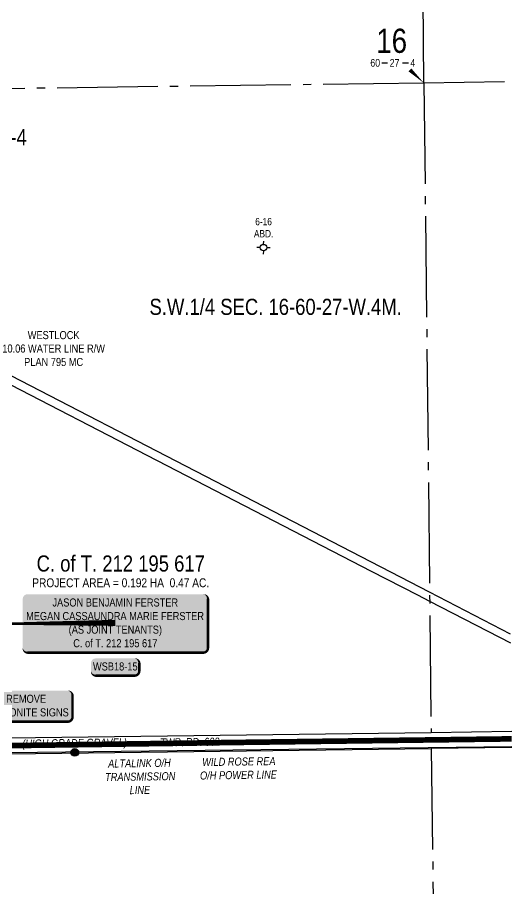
# Model space of a CAD drawing. Extents: x 57693 to 70573, y 5994359 to 6008381.
# Drawn here: x 65492 to 66109, y 6001586 to 6002665 of the extents above; entities that cross this region are included whole.
import ezdxf
from ezdxf.enums import TextEntityAlignment as Align

# ---------------------------------------------------------------- set-up
doc = ezdxf.new("R2010")
doc.units = 0
doc.header["$LTSCALE"] = 5
doc.header["$PDSIZE"] = -3
doc.linetypes.add('foc-QUARTERLINE', pattern=[33, 25, -3, 2, -3])
doc.layers.get('Defpoints').update_dxf_attribs({"color": 9})
for name, color, linetype in [('10', 1, 'Continuous'), ('9', 3, 'Continuous'), ('AS-OWNER', 7, 'Continuous'), ('AS-POWER', 104, 'foc-POWER'), ('AS-POWER-EXISTING-PP', 72, 'Continuous'), ('AS-POWER-T', 104, 'Continuous'), ('AS-ROADS', 254, 'Continuous'), ('C-SYMBOL', 7, 'Continuous'), ('F-RW', 190, 'Continuous'), ('F-WS-S', 8, 'Continuous'), ('L-AREAREQUIRED', 7, 'Continuous'), ('L-QSEC', 8, 'foc-QUARTERLINE'), ('L-ROAD-T', 7, 'Continuous'), ('L-SEC', 7, 'Continuous'), ('L-SECLBL', 7, 'Continuous'), ('P-APEX RECON PAY ITEMS', 240, 'Continuous'), ('P-APEX RECON-LINE LIST', 240, 'Continuous')]:
    doc.layers.add(name, color=color, linetype=linetype)
doc.layers.add('F-RW-T', color=190, linetype='Continuous', lineweight=9)
doc.layers.add('T-TEXT', color=48, linetype='Continuous', lineweight=18)
doc.styles.add('100L', font='ARIALN.TTF', dxfattribs={"height": 11})
doc.styles.add('175L', font='ARIALN.TTF', dxfattribs={"height": 10})
doc.styles.add('80', font='ARIALN.TTF', dxfattribs={"height": 10})
doc.styles.add('80CG', font='ARIALN.TTF', dxfattribs={"height": 10})
doc.styles.add('80L', font='ARIALN.TTF', dxfattribs={"height": 10})
doc.styles.add('80LS', font='ARIALNI.TTF', dxfattribs={"height": 10})
doc.styles.add('foc-LtypeFont', font='ARIALN.TTF', dxfattribs={"height": 7.35})
doc.styles.add('SIMPLEX', font='ARIALN.TTF')
doc.linetypes.add('foc-POWER', pattern='A,6,-1,["P",foc-LtypeFont,S=0.2,R=0,X=-0.625,Y=-0.75],-1.24,4', length=12.24)
doc.dimstyles.new('Compass 5 000', dxfattribs={"dimscale": 5, "dimtxt": 9, "dimasz": 2, "dimexe": 0.2, "dimexo": 0.0625, "dimgap": 0.5, "dimtad": 0, "dimtih": 1, "dimtoh": 1, "dimzin": 0, "dimdsep": 46, "dimtxsty": '80CG', "dimcen": 0.1, "dimse1": 1, "dimse2": 1, "dimclrd": 256, "dimclrt": 256, "dimaunit": 1, "dimadec": 4, "dimazin": 0, "dimtfac": 0.06, "dimtofl": 0, "dimtmove": 0, "dimatfit": 1, "dimfxl": 0.2, "dimtolj": 1, "dimtzin": 0, "dimlwd": -1, "dimarcsym": 0})

# ---------------------------------------------------------------- blocks, each defined once
blk = doc.blocks.new('L-SECLBL')
at = {"layer": '9', "color": 7}
for p, q in [((-5.1, -27.8), (-12.3, -27.8)), ((20.7, -27.8), (13.5, -27.8))]:
    blk.add_line(p, q, dxfattribs=at)
at = {"layer": '10', "color": 2, "style": 'SIMPLEX'}
blk.add_attdef('SEC', text='', height=30, dxfattribs=at).set_placement((0, 0), align=Align.MIDDLE)
at = {"layer": '10', "color": 5, "style": '80L'}
blk.add_attdef('TWP', text='', height=9.5, dxfattribs=at).set_placement((-14.4, -27.4), align=Align.MIDDLE_RIGHT)
blk.add_attdef('RGE', text='', height=9.5, dxfattribs=at).set_placement((3.6, -27.4), align=Align.MIDDLE_CENTER)
blk.add_attdef('MER', text='', height=9.5, dxfattribs=at).set_placement((23.2, -27.4), align=Align.MIDDLE_LEFT)
blk = doc.blocks.new('*D479')
at = {"layer": 'Defpoints', "color": 0, "transparency": 16777216}
for p in [(65452.6, 6002237.2), (65453.5, 6002236.7), (65448.9, 6002227.8)]:
    blk.add_point(p, dxfattribs=at)
at = {"layer": 'F-RW-T', "transparency": 16777216}
for p, q in [((65457.2, 6002246.1), (65461.7, 6002255)), ((65461.7, 6002255), (65471.7, 6002255)), ((65443.4, 6002219.4), (65438.8, 6002210.5))]:
    blk.add_line(p, q, dxfattribs=at)
for points in [[(65455.7, 6002246.9), (65458.6, 6002245.4), (65452.6, 6002237.2)], [(65441.9, 6002220.2), (65444.8, 6002218.7), (65448, 6002228.3)]]:
    blk.add_solid(points, dxfattribs=at)
at = {"layer": 'F-RW-T', "transparency": 16777216, "insert": (65537.2, 6002255), "char_height": 10, "attachment_point": 5, "style": '80CG'}
blk.add_mtext('\\A1;WESTLOCK\\P10.06 WATER LINE R/W\\PPLAN 795 MC', dxfattribs=at)
blk = doc.blocks.new('GABD')
for p, q in [((-0.81, 0), (-1.62, 0)), ((0, 0.81), (0, 1.62)), ((1.62, 0), (0.81, 0)), ((0, -0.81), (0, -1.62))]:
    blk.add_line(p, q)
blk.add_circle((0, 0), 0.8)
blk = doc.blocks.new('*U508')
h = blk.add_hatch(color=59)
edge = h.paths.add_edge_path()
edge.add_line((-109, -37), (109, -37))
edge.add_arc((109, -31), 6, 270, 360)
edge.add_line((115, -31), (115, 29.5))
edge.add_arc((109, 29.5), 6, 0, 90)
edge.add_line((109, 35.5), (-109, 35.5))
edge.add_arc((-109, 29.5), 6, 90, 180)
edge.add_line((-115, 29.5), (-115, -31))
edge.add_arc((-109, -31), 6, 180, 270)
at = {"color": 1, "flags": 128}
blk.add_lwpolyline([(-109, -37, 3, 3, 0), (109, -37, 3, 3, 0.414214), (115, -31, 3, 3, 0), (115, 29.5, 3, 0, 0.414214), (109, 35.5, 0, 0, 0), (-109, 35.5, 0, 0, 0.414214), (-115, 29.5, 0, 0, 0), (-115, -31, 0, 3, 0.414214)], format="xyseb", close=True, dxfattribs=at)
blk.add_lwpolyline([(-212.1, -1.7, 0, 7.5, 0), (0, 0, 0, 0, 0)], format="xyseb", dxfattribs=at)
at = {"color": 1, "style": '80'}
blk.add_attdef('ENTER_TEXT_001', (-36, -5), '', height=10, dxfattribs=at)
blk = doc.blocks.new('*U436')
at = {"true_color": 0xffffa8}
h = blk.add_hatch(color=51, dxfattribs=at)
edge = h.paths.add_edge_path()
edge.add_line((-24, -11.5), (24, -11.5))
edge.add_arc((24, -5.5), 6, 270, 360)
edge.add_line((30, -5.5), (30, 4))
edge.add_arc((24, 4), 6, 0, 90)
edge.add_line((24, 10), (-24, 10))
edge.add_arc((-24, 4), 6, 90, 180)
edge.add_line((-30, 4), (-30, -5.5))
edge.add_arc((-24, -5.5), 6, 180, 270)
at = {"color": 240, "flags": 128}
blk.add_lwpolyline([(-24, -11.5, 3, 3, 0), (24, -11.5, 3, 3, 0.414214), (30, -5.5, 3, 3, 0), (30, 4, 3, 0, 0.414214), (24, 10, 0, 0, 0), (-24, 10, 0, 0, 0.414214), (-30, 4, 0, 0, 0), (-30, -5.5, 0, 3, 0.414214)], format="xyseb", close=True, dxfattribs=at)
for points in [[(-24.7, -8.4, 0, 10, 0), (0, 0, 5, 5, 0)], [(21, -6.9, 0, 10, 0), (0, 0, 5, 5, 0)]]:
    blk.add_lwpolyline(points, format="xyseb", dxfattribs=at)
at = {"color": 4, "style": '80'}
blk.add_attdef('OTHER_001', (-14.7, -5), '', height=10, dxfattribs=at)
blk = doc.blocks.new('POWERPOLE')
h = blk.add_hatch(color=255)
edge = h.paths.add_edge_path()
edge.add_arc((0, 0), 0.96, 0, 360)
at = {"linetype": 'Continuous'}
for p, q in [((0.68, -0.68), (-0.68, 0.68)), ((-0.68, -0.68), (0.68, 0.68))]:
    blk.add_line(p, q, dxfattribs=at)
blk.add_circle((0, 0), 0.96, dxfattribs=at)
blk = doc.blocks.new('*U2139')
at = {"true_color": 0xffffa8}
h = blk.add_hatch(color=51, dxfattribs=at)
edge = h.paths.add_edge_path()
edge.add_line((-51.5, -20), (51.5, -20))
edge.add_arc((51.5, -14), 6, 270, 360)
edge.add_line((57.5, -14), (57.5, 12.5))
edge.add_arc((51.5, 12.5), 6, 0, 90)
edge.add_line((51.5, 18.5), (-51.5, 18.5))
edge.add_arc((-51.5, 12.5), 6, 90, 180)
edge.add_line((-57.5, 12.5), (-57.5, -14))
edge.add_arc((-51.5, -14), 6, 180, 270)
at = {"color": 240, "flags": 128}
blk.add_lwpolyline([(-51.5, -20, 3, 3, 0), (51.5, -20, 3, 3, 0.414214), (57.5, -14, 3, 3, 0), (57.5, 12.5, 3, 0, 0.414214), (51.5, 18.5, 0, 0, 0), (-51.5, 18.5, 0, 0, 0.414214), (-57.5, 12.5, 0, 0, 0), (-57.5, -14, 0, 3, 0.414214)], format="xyseb", close=True, dxfattribs=at)
for points in [[(-100.8, -40.9, 0, 10, 0), (0, 0, 5, 5, 0)], [(-99.4, -61, 0, 10, 0), (0, 0, 5, 5, 0)]]:
    blk.add_lwpolyline(points, format="xyseb", dxfattribs=at)
at = {"color": 4, "style": '80'}
blk.add_attdef('OTHER_001', (-14.7, -5), '', height=10, dxfattribs=at)

msp = doc.modelspace()

# ---------------------------------------------------------------- linework, layer by layer
at = {"layer": 'AS-POWER', "flags": 128}
msp.add_lwpolyline([(65101.065, 6001748.32), (65240.383, 6001751.473), (66105.468, 6001761.741)], dxfattribs=at)
at = {"layer": 'AS-ROADS', "const_width": 7, "flags": 128}
msp.add_lwpolyline([(62563.589, 6001724.435), (63323.932, 6001734.651), (64855.161, 6001753.969), (65759.247, 6001766.763), (66105.363, 6001771.264)], dxfattribs=at)
at = {"layer": 'F-RW', "flags": 128}
for points in [[(66103.93, 6001901.201), (66003.434, 6001953.083), (65193.727, 6002371.1)], [(66104.055, 6001889.825), (66003.559, 6001941.708), (65988.692, 6001949.383), (65931.58, 6001978.868), (65193.861, 6002359.721)]]:
    msp.add_lwpolyline(points, dxfattribs=at)
at = {"layer": 'L-QSEC', "flags": 128}
for points in [[(65996.465, 6002584.128), (65987.685, 6003388.469)], [(65996.465, 6002584.128), (65109.798, 6002572.175)], [(66096.381, 6002585.499), (65996.465, 6002584.128)], [(65996.465, 6002584.128), (66005.379, 6001779.334)], [(66005.565, 6001759.23), (66015.817, 6000956.041)]]:
    msp.add_lwpolyline(points, dxfattribs=at)
at = {"layer": 'L-SEC', "flags": 128}
for points in [[(65121.529, 6001768.076), (66005.379, 6001779.334)], [(66005.379, 6001779.334), (66105.259, 6001780.729)], [(65121.822, 6001747.973), (66005.565, 6001759.23)], [(66105.481, 6001760.642), (66005.565, 6001759.23)]]:
    msp.add_lwpolyline(points, dxfattribs=at)
at = {"layer": 'L-SECLBL', "flags": 128}
msp.add_lwpolyline([(65996.465, 6002584.128, 0, 4.996, 0), (65979.054, 6002600.453, 4.996, 4.996, 0)], format="xyseb", dxfattribs=at)

# ---------------------------------------------------------------- block references
at = {"layer": 'AS-OWNER'}
ref = msp.add_blockref('*U508', (65613.72, 6001915.075), dxfattribs=dict(at, xscale=0.999252397, yscale=0.999252397, zscale=0.999252397, rotation=359.9999884413987))
ref.add_attrib('ENTER_TEXT_001', 'JASON BENJAMIN FERSTER', (65535.739, 6001935.322), dxfattribs={"layer": '0', "color": 1, "height": 9.99252, "rotation": 359.999988, "style": '80'})
ref.add_attrib('ENTER_TEXT_002', 'MEGAN CASSAUNDRA MARIE FERSTER', (65503.042, 6001918.491), dxfattribs={"layer": '0', "color": 1, "height": 9.99252, "rotation": 359.999988, "style": '80'})
ref.add_attrib('ENTER_TEXT_003', '(AS JOINT TENANTS)', (65555.854, 6001901.659), dxfattribs={"layer": '0', "color": 1, "height": 9.99252, "rotation": 359.999988, "style": '80'})
ref.add_attrib('ENTER_TEXT_004', 'C. of T. 212 195 617', (65561.528, 6001884.828), dxfattribs={"layer": '0', "color": 1, "height": 9.99252, "rotation": 359.999988, "style": '80'})
at = {"layer": 'AS-POWER-EXISTING-PP', "xscale": 4.996261984999983, "yscale": 4.996261984999983, "zscale": 4.996261984999983}
msp.add_blockref('POWERPOLE', (65563.41, 6001754.47), dxfattribs=at)
at = {"layer": 'F-WS-S', "color": 3, "xscale": 4.996261984999968, "yscale": 4.996261984999968, "zscale": 4.996261984999968, "rotation": 358.3685995525098}
msp.add_blockref('GABD', (65797.453, 6002380.2), dxfattribs=at)
at = {"layer": 'L-SECLBL', "xscale": 0.999252397, "yscale": 0.999252397, "zscale": 0.999252397}
msp.add_blockref('L-SECLBL', (65956.447, 6002636.558), dxfattribs=at).add_auto_attribs({'SEC': '16', 'TWP': '60', 'RGE': '27', 'MER': '4'})
at = {"layer": 'P-APEX RECON PAY ITEMS'}
ref = msp.add_blockref('*U2139', (65503.17, 6001812.522), dxfattribs=dict(at, xscale=0.999252397, yscale=0.999252397, zscale=0.999252397))
ref.add_attrib('OTHER_001', 'REMOVE', (65478.233, 6001815.938), dxfattribs={"layer": '0', "color": 4, "height": 9.9925, "style": '80'})
ref.add_attrib('OTHER_002', 'CARSONITE SIGNS', (65450.406, 6001799.107), dxfattribs={"layer": '0', "color": 4, "height": 9.99252, "style": '80'})
at = {"layer": 'P-APEX RECON-LINE LIST'}
ref = msp.add_blockref('*U436', (65613.486, 6001861.04), dxfattribs=dict(at, xscale=0.999252397, yscale=0.999252397, zscale=0.999252397, rotation=359.9999884413987))
ref.add_attrib('OTHER_001', 'WSB18-15', (65585.973, 6001856.041), dxfattribs={"layer": '0', "color": 4, "height": 9.9925, "rotation": 359.999988, "style": '80'})

# ---------------------------------------------------------------- texts
at = {"layer": 'AS-POWER-T', "char_height": 9.99252, "attachment_point": 1, "rotation": 0.825376, "style": '175L'}
for s, insert in [('\\pi9.056;{\\fArial Narrow|b0|i1|c0|p34;ALTALINK O/H \\P\\pi5.014;TRANSMISSION \\P\\pi35.257;LINE}', (65595.672, 6001745.464)), ('\\pi3.569;{\\fArial Narrow|b0|i1|c0|p34;WILD ROSE REA \\P\\pi0.61073;O/H POWER LINE}', (65717.788, 6001747.428))]:
    msp.add_mtext_dynamic_manual_height_columns(s, width=96.08909, gutter_width=50, heights=[0], dxfattribs=dict(at, insert=insert))
at = {"layer": 'C-SYMBOL', "color": 3, "style": '175L'}
for s, p in [('S.W.1/4 SEC. 16-60-27-W.4M.', (65812.544, 6002290.769)), ('C. of T. 212 195 617', (65620.45, 6001972.656))]:
    msp.add_text(s, height=19.98505, rotation=359.999988, dxfattribs=at).set_placement(p, align=Align.BOTTOM_CENTER)
at = {"layer": 'C-SYMBOL', "color": 3, "insert": (65377.334, 6002533.606), "char_height": 19.98505, "attachment_point": 5, "rotation": 359.999988, "style": '175L'}
msp.add_mtext_dynamic_manual_height_columns('FRACTIONAL \\PS.E.1/4 SEC. 17-60-27-4', width=255.56656, gutter_width=47.46, heights=[0], dxfattribs=at)
at = {"layer": 'F-WS-S', "insert": (65785.469, 6002416.839), "char_height": 8.99759, "attachment_point": 1, "rotation": 0.26693, "style": '80'}
msp.add_mtext_dynamic_manual_height_columns('\\pi1.7538;6-16\\P\\pi0.053689;ABD.', width=23.27647, gutter_width=45.022, heights=[0], dxfattribs=at)
at = {"layer": 'L-AREAREQUIRED', "color": 5, "style": '100L'}
msp.add_text('PROJECT AREA = 0.192 HA  0.47 AC.', height=10.99178, rotation=359.999988, dxfattribs=at).set_placement((65620.366, 6001955.955), align=Align.BOTTOM_CENTER)
at = {"layer": 'L-ROAD-T', "style": '80L'}
msp.add_text('TWP. RD. 602', height=9.98505, rotation=0.770063, dxfattribs=at).set_placement((65706.671, 6001767.317), align=Align.MIDDLE_CENTER)
at = {"layer": 'T-TEXT', "style": '80LS'}
msp.add_text('(HIGH GRADE GRAVEL)', height=9.99252, rotation=0.770063, dxfattribs=at).set_placement((65563.181, 6001766.147), align=Align.MIDDLE_CENTER)

# ---------------------------------------------------------------- dimensions: what is measured, and where the dimension line sits
at = {"layer": 'F-RW-T', "color": 3}
dim = msp.add_linear_dim(base=(65452.565, 6002237.248), p1=(65448.924, 6002227.817), p2=(65453.536, 6002236.746), angle=62.683768, text='WESTLOCK\\P10.06 WATER LINE R/W\\PPLAN 795 MC', dimstyle='Compass 5 000', dxfattribs=at)
dim.commit()
dim.dimension.update_dxf_attribs({"geometry": '*D479', "text_midpoint": (65537.234, 6002255.018), "dimtype": 161})

doc.saveas('drawing.dxf')
